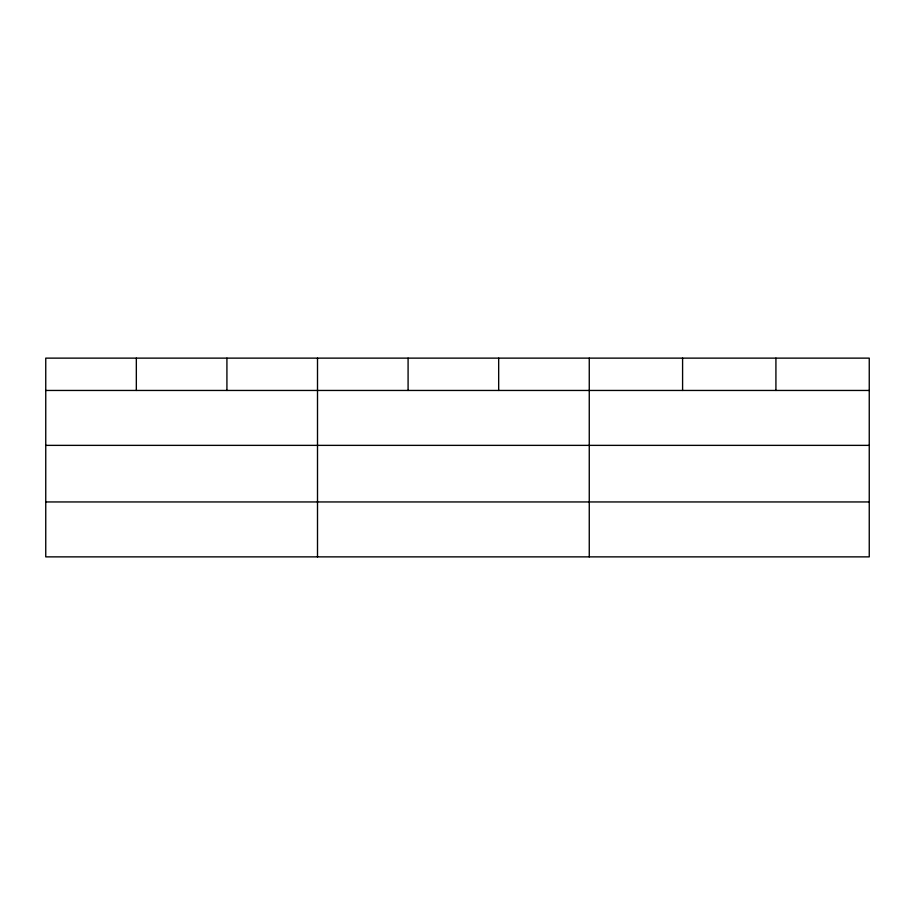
<?xml version="1.0" encoding="UTF-8"?>
<svg xmlns="http://www.w3.org/2000/svg" width="915" height="915" viewBox="0 0 915 915"><rect width="100%" height="100%" fill="white"/><g stroke="black" fill="none" stroke-linecap="round" stroke-linejoin="round"><path stroke-width="1.37" d="M869.25 445.365L869.25 358.131L45.75 358.131L45.75 556.869L869.25 556.869L869.25 445.365L45.75 445.365M45.75 390.453L869.25 390.453M45.75 501.946L869.25 501.946M775.92 358.131L775.92 390.453M682.59 358.131L682.59 390.453M589.26 358.131L589.26 556.869M498.675 358.131L498.675 390.453M408.09 358.131L408.09 390.453M317.505 358.131L317.505 556.869M226.92 358.131L226.92 390.453M136.335 358.131L136.335 390.453"/></g></svg>
